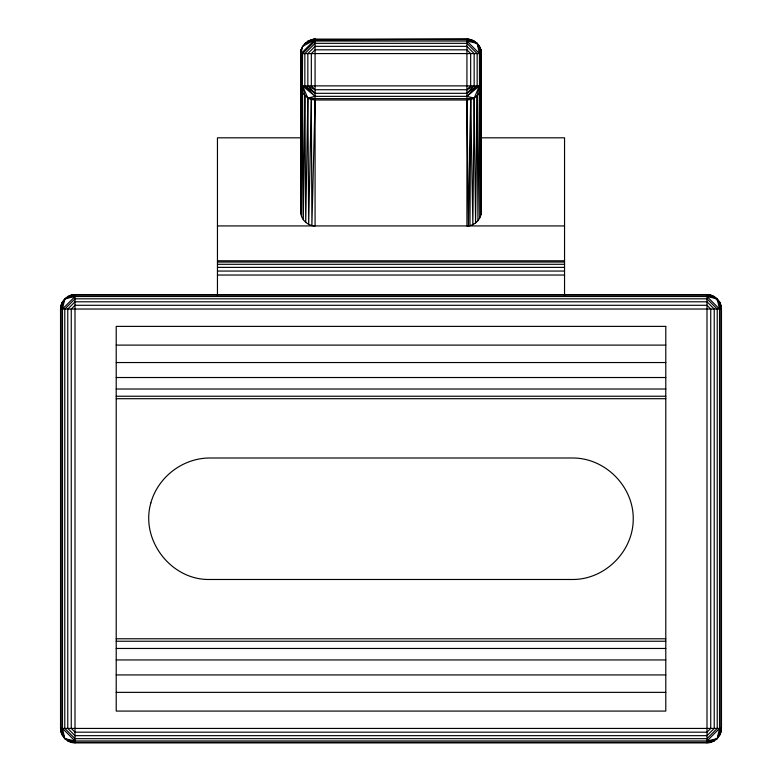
<?xml version="1.0" encoding="UTF-8"?>
<svg xmlns="http://www.w3.org/2000/svg" width="782" height="782" viewBox="0 0 782 782"><rect width="100%" height="100%" fill="white"/><g stroke="black" fill="none" stroke-linecap="round" stroke-linejoin="round"><path stroke-width="1.17" d="M470.666 39.589L315.078 39.589L301.099 53.567C300.044 45.688 307.727 39.491 315.078 39.1L466.922 39.1C474.664 39.051 481.438 45.825 481.389 53.567L481.389 211.111C481.497 218.901 474.782 226.027 466.922 225.93L466.922 39.1C474.342 39.266 481.448 45.747 481.389 53.567L481.321 138.815M480.871 53.499L480.901 49.872L480.95 214.727L481.389 85.873L300.611 85.873L300.855 213.809L301.099 49.872L300.855 213.809C302.038 220.534 308.196 225.939 315.078 225.93L315.078 39.1L311.334 39.804L466.922 39.198L470.666 39.804M469.953 225.607L470.666 99.5C476.746 97.897 481.35 92.198 481.389 85.873M479.454 46.441L480.901 53.567L480.901 49.872L480.91 53.528L477.157 43.333L466.922 41.035L315.078 41.035L302.546 53.567L301.627 216.565L300.611 85.873M480.901 89.519L479.728 218.012L479.454 53.567L477.157 43.333L466.922 39.589L474.156 41.231M479.454 85.873L477.157 95.854L475.583 222.978L474.156 98.092L466.922 96.352L477.157 85.873L477.157 53.567L466.922 43.333L315.078 43.333L304.843 53.567L304.843 85.873L315.078 96.352L302.546 85.873L304.843 95.854L305.733 222.42L307.844 98.092L315.078 96.352L466.922 96.352L479.454 85.873L474.156 98.092L472.856 224.63L470.666 99.5L466.922 98.63L315.078 98.63L307.844 98.092L302.546 92.931L301.099 89.519M304.843 95.854L303.308 219.722L302.546 92.931M479.454 92.931L477.939 220.72L477.157 95.854M307.844 98.092L311.334 99.5L308.695 224.414L307.844 98.092L302.546 85.873M311.334 99.5L315.078 99.988L311.901 225.568L311.334 99.5L315.078 98.63M60.537 309.037C60.488 301.295 67.262 294.521 75.004 294.57L706.996 294.57C714.738 294.521 721.512 301.295 721.463 309.037L721.463 728.433C721.512 736.175 714.738 742.949 706.996 742.9L75.004 742.9C67.262 742.949 60.488 736.175 60.537 728.433L60.537 309.037L721.463 309.037M60.537 309.525C60.664 304.912 63.039 300.396 67.017 297.981M719.528 735.667L720.965 728.433L717.221 738.667L706.996 742.411L714.23 740.965M301.099 53.567L302.546 46.441L315.078 39.589L307.844 41.231L315.078 39.1M67.77 740.965L75.004 742.411L64.779 738.667L62.472 728.433L62.472 309.037L64.779 298.812L75.004 295.068L67.77 296.505M714.23 296.505L706.996 295.068L717.221 298.812L719.528 309.037L719.528 728.433L717.221 738.667L706.996 740.965L75.004 740.965L64.779 738.667L61.035 728.433L62.472 735.667M721.463 309.525L719.528 301.803L720.965 309.037L717.221 298.812L706.996 296.505L75.004 296.505L64.779 298.812L61.035 309.037L62.472 301.803L62.472 302.546M466.922 89.734L470.666 85.873L470.666 53.567L466.922 49.823L315.078 49.823L311.334 53.567L311.334 85.873L315.078 89.734L466.922 89.734L474.156 85.873L474.156 53.567L466.922 46.334L315.078 46.334L307.844 53.567L307.844 85.873L315.078 93.312L466.922 93.312L477.157 85.873M466.922 93.312L474.156 85.873M62.472 309.037L75.004 296.505M706.996 740.965L719.528 728.433M304.843 43.489L315.078 39.589M311.334 39.804L315.078 39.198M466.922 99.988L470.666 99.5L468.418 225.851L466.922 99.988L315.078 99.988M466.922 98.63L474.156 98.092M481.389 53.567L300.611 53.567L300.679 68.044M300.435 137.818L217.455 137.818L217.455 295.557M481.565 137.818L564.545 137.818L564.545 295.557M217.455 225.93L564.545 225.93M217.455 260.797L564.545 260.797M217.455 262.048L564.545 262.048M217.455 264.296L564.545 264.296M217.455 267.376L564.545 267.376M217.455 271.061L564.545 271.061M217.455 275.039L564.545 275.039M116.215 345.106L665.785 345.106M116.215 362.545L665.785 362.545M116.215 377.52L665.785 377.52M116.215 389.016L665.785 389.016M116.215 396.239L665.785 396.239M116.215 398.703L665.785 398.703M116.215 638.777L665.785 638.777M116.215 641.24L665.785 641.24M116.215 648.464L665.785 648.464M116.215 659.949L665.785 659.949M116.215 674.925L665.785 674.925M116.215 692.363L665.785 692.363M60.537 728.433L721.463 728.433M71.26 742.411L710.74 742.411M307.844 85.873L315.078 89.734M304.843 85.873L315.078 93.312M714.983 297.981L719.528 302.546M466.922 41.035L479.454 53.567M706.996 296.505L719.528 309.037M62.472 728.433L75.004 740.965M481.311 150.985L481.389 152.51M301.099 49.872L301.148 53.518M720.965 305.293L720.965 732.177M717.221 298.812L717.221 299.653M710.74 296.036L710.74 295.068L71.26 295.068L71.26 296.036M706.996 294.57L706.996 742.9M75.004 294.57L75.004 742.9M64.779 298.812L64.779 299.653M61.035 305.293L61.035 732.177M150.828 503.012C140.183 539.991 171.023 580.185 209.498 579.482L572.502 579.482C605.014 579.677 633.449 551.242 633.244 518.74C633.449 486.228 605.014 457.793 572.502 457.998L209.498 457.998C182.646 458.144 157.925 477.118 150.828 503.012M75.004 298.812L64.779 309.037L64.779 728.433L75.004 738.667L706.996 738.667L717.221 728.433L717.221 309.037L706.996 298.812L75.004 298.812M75.004 301.803L67.77 309.037L67.77 728.433L75.004 735.667L706.996 735.667L714.23 728.433L714.23 309.037L706.996 301.803L75.004 301.803M75.004 305.293L71.26 309.037L71.26 728.433L75.004 732.177L706.996 732.177L710.74 728.433L710.74 309.037L706.996 305.293L75.004 305.293M665.785 326.387L116.215 326.387L116.215 711.082L665.785 711.082L665.785 326.387"/></g></svg>
